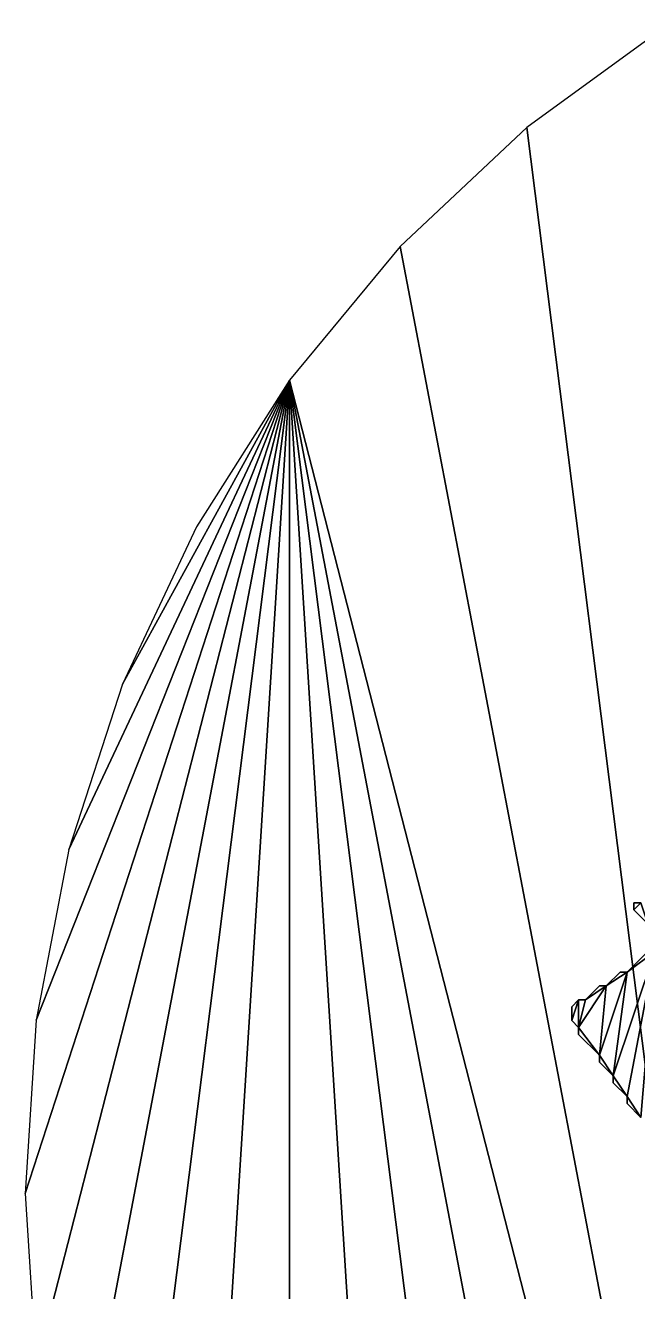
# Model space of a CAD drawing. Header units: metres. Extents: x 83 to 1014, y -33 to 839.
# Drawn here: x 83 to 171.5, y 541.8 to 724.9 of the extents above; entities that cross this region are included whole.
import ezdxf

# ---------------------------------------------------------------- set-up
doc = ezdxf.new("R2010")
doc.units = ezdxf.units.M

msp = doc.modelspace()

# ---------------------------------------------------------------- linework, layer by layer
for points in [[(155.52, 710.1, 250), (197.84, 375.03, 250), (175.83, 724.87, 250)], [(137.21, 692.91, 250), (197.84, 375.03, 250), (155.52, 710.1, 250)], [(121.2, 673.56, 250), (197.84, 375.03, 250), (137.21, 692.91, 250)], [(84.58, 581.07, 250), (83, 556, 250), (121.2, 673.56, 250)], [(83, 556, 250), (84.58, 530.93, 250), (121.2, 673.56, 250)], [(89.28, 605.74, 250), (84.58, 581.07, 250), (121.2, 673.56, 250)], [(84.58, 530.93, 250), (89.28, 506.26, 250), (121.2, 673.56, 250)], [(97.04, 629.62, 250), (89.28, 605.74, 250), (121.2, 673.56, 250)], [(89.28, 506.26, 250), (97.04, 482.38, 250), (121.2, 673.56, 250)], [(107.74, 652.35, 250), (97.04, 629.62, 250), (121.2, 673.56, 250)], [(97.04, 482.38, 250), (107.74, 459.65, 250), (121.2, 673.56, 250)], [(107.74, 459.65, 250), (121.2, 438.44, 250), (121.2, 673.56, 250)], [(121.2, 438.44, 250), (137.21, 419.09, 250), (121.2, 673.56, 250)], [(137.21, 419.09, 250), (155.52, 401.9, 250), (121.2, 673.56, 250)], [(155.52, 401.9, 250), (175.83, 387.13, 250), (121.2, 673.56, 250)], [(175.83, 387.13, 250), (197.84, 375.03, 250), (121.2, 673.56, 250)], [(171, 597), (171, 598), (171, 597, 200)], [(171, 598, 200), (171, 597, 200), (171, 598)], [(171, 598), (172, 598), (171, 598, 200)], [(172, 598, 200), (171, 598, 200), (172, 598)], [(171, 597), (172, 598), (171, 598)], [(173, 595), (172, 598), (171, 597)], [(171, 598, 200), (172, 598, 200), (171, 597, 200)], [(171, 597, 200), (172, 598, 200), (173, 595, 200)], [(173, 595), (171, 597), (173, 595, 200)], [(171, 597, 200), (173, 595, 200), (171, 597)], [(168, 573), (174, 591), (170, 588)], [(170, 570), (174, 591), (168, 573)], [(170, 588, 200), (174, 591, 200), (168, 573, 200)], [(168, 573, 200), (174, 591, 200), (170, 570, 200)], [(170, 588), (173, 591), (170, 588, 200)], [(173, 591), (173, 591, 200), (170, 588, 200)], [(170, 588), (174, 591), (173, 591)], [(172, 567), (174, 591), (170, 570)], [(173, 591, 200), (174, 591, 200), (170, 588, 200)], [(170, 570, 200), (174, 591, 200), (172, 567, 200)], [(166, 576), (170, 588), (167, 586)], [(168, 573), (170, 588), (166, 576)], [(167, 586, 200), (170, 588, 200), (166, 576, 200)], [(166, 576, 200), (170, 588, 200), (168, 573, 200)], [(167, 586), (169, 588), (167, 586, 200)], [(169, 588, 200), (167, 586, 200), (169, 588)], [(167, 586), (170, 588), (169, 588)], [(169, 588, 200), (170, 588, 200), (167, 586, 200)], [(169, 588), (170, 588), (169, 588, 200)], [(170, 588, 200), (169, 588, 200), (170, 588)], [(163, 580), (167, 586), (164, 584)], [(166, 576), (167, 586), (163, 580)], [(164, 584, 200), (167, 586, 200), (163, 580, 200)], [(163, 580, 200), (167, 586, 200), (166, 576, 200)], [(164, 584), (166, 586), (164, 584, 200)], [(166, 586, 200), (164, 584, 200), (166, 586)], [(164, 584), (167, 586), (166, 586)], [(166, 586, 200), (167, 586, 200), (164, 584, 200)], [(166, 586), (167, 586), (166, 586, 200)], [(167, 586, 200), (166, 586, 200), (167, 586)], [(162, 583), (163, 584), (162, 583, 200)], [(163, 584, 200), (162, 583, 200), (163, 584)], [(162, 581), (163, 584), (162, 583)], [(163, 580), (163, 584), (162, 581)], [(162, 583, 200), (163, 584, 200), (162, 581, 200)], [(162, 581, 200), (163, 584, 200), (163, 580, 200)], [(163, 584), (164, 584), (163, 584, 200)], [(164, 584, 200), (163, 584, 200), (164, 584)], [(163, 580), (164, 584), (163, 584)], [(163, 584, 200), (164, 584, 200), (163, 580, 200)], [(162, 581), (162, 583), (162, 581, 200)], [(162, 583, 200), (162, 581, 200), (162, 583)], [(163, 580), (162, 581), (163, 580, 200)], [(162, 581, 200), (163, 580, 200), (162, 581)], [(163, 579), (163, 580), (163, 579, 200)], [(163, 580, 200), (163, 579, 200), (163, 580)], [(166, 576), (163, 580), (163, 579)], [(163, 579, 200), (163, 580, 200), (166, 576, 200)], [(166, 576), (163, 579), (166, 576, 200)], [(163, 579), (163, 579, 200), (166, 576, 200)], [(166, 575), (166, 576), (166, 575, 200)], [(166, 576, 200), (166, 575, 200), (166, 576)], [(168, 573), (166, 576), (166, 575)], [(166, 575, 200), (166, 576, 200), (168, 573, 200)], [(168, 573), (166, 575), (168, 573, 200)], [(166, 575, 200), (168, 573, 200), (166, 575)], [(168, 572), (168, 573), (168, 572, 200)], [(168, 573, 200), (168, 572, 200), (168, 573)], [(170, 570), (168, 573), (168, 572)], [(168, 572, 200), (168, 573, 200), (170, 570, 200)], [(170, 570), (168, 572), (170, 570, 200)], [(168, 572, 200), (170, 570, 200), (168, 572)], [(170, 569), (170, 570), (170, 569, 200)], [(170, 570, 200), (170, 569, 200), (170, 570)], [(172, 567), (170, 570), (170, 569)], [(170, 569, 200), (170, 570, 200), (172, 567, 200)], [(172, 567), (170, 569), (172, 567, 200)], [(170, 569, 200), (172, 567, 200), (170, 569)], [(158, 509), (184, 545), (181, 543)], [(158, 507), (184, 545), (158, 509)], [(202, 519), (184, 545), (158, 507)], [(181, 543, 200), (184, 545, 200), (158, 509, 200)], [(158, 509, 200), (184, 545, 200), (158, 507, 200)], [(158, 507, 200), (184, 545, 200), (202, 519, 200)], [(158, 509), (181, 543), (178, 541)], [(178, 541, 200), (181, 543, 200), (158, 509, 200)]]:
    msp.add_3dface(points)

doc.saveas('drawing.dxf')
